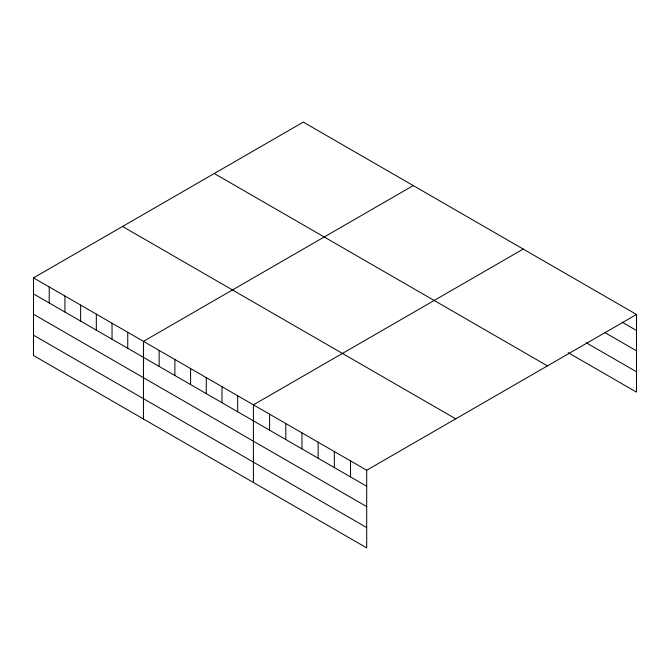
<?xml version="1.0" encoding="UTF-8"?>
<svg xmlns="http://www.w3.org/2000/svg" width="670" height="670" viewBox="0 0 670 670"><rect width="100%" height="100%" fill="white"/><g stroke="black" fill="none" stroke-linecap="round" stroke-linejoin="round"><path stroke-width="1" d="M366.699 506.604L366.699 470.24L33.5 277.874L33.5 355.527L366.699 547.893L366.699 506.604L33.5 314.23M568.168 352.68L636.5 392.126L636.5 314.473L303.301 122.108L33.5 277.874M413.256 185.582L143.455 341.357L143.455 419.01M523.211 249.064L253.411 404.839L253.411 482.492M366.699 470.24L636.5 314.473M622.112 322.186L636.5 330.494M605.035 332.663L636.5 350.829M586.149 342.713L636.5 371.783M214.266 173.505L547.465 365.879M122.535 226.468L455.734 418.842M33.5 293.887L366.699 486.261M33.5 335.184L366.699 527.558M350.51 460.901L350.51 476.914M334.33 451.555L334.33 467.576M318.149 442.208L318.149 458.23M301.961 432.87L301.961 448.883M285.78 423.524L285.78 439.545M269.591 414.177L269.591 430.199M237.699 395.769L237.699 411.782M221.996 386.699L221.996 402.72M206.285 377.629L206.285 393.65M190.582 368.559L190.582 384.58M174.87 359.497L174.87 375.51M159.167 350.427L159.167 366.44M127.744 332.286L127.744 348.3M112.041 323.216L112.041 339.238M96.329 314.146L96.329 330.168M80.626 305.076L80.626 321.097M64.915 296.014L64.915 312.027M49.212 286.944L49.212 302.957"/></g></svg>
